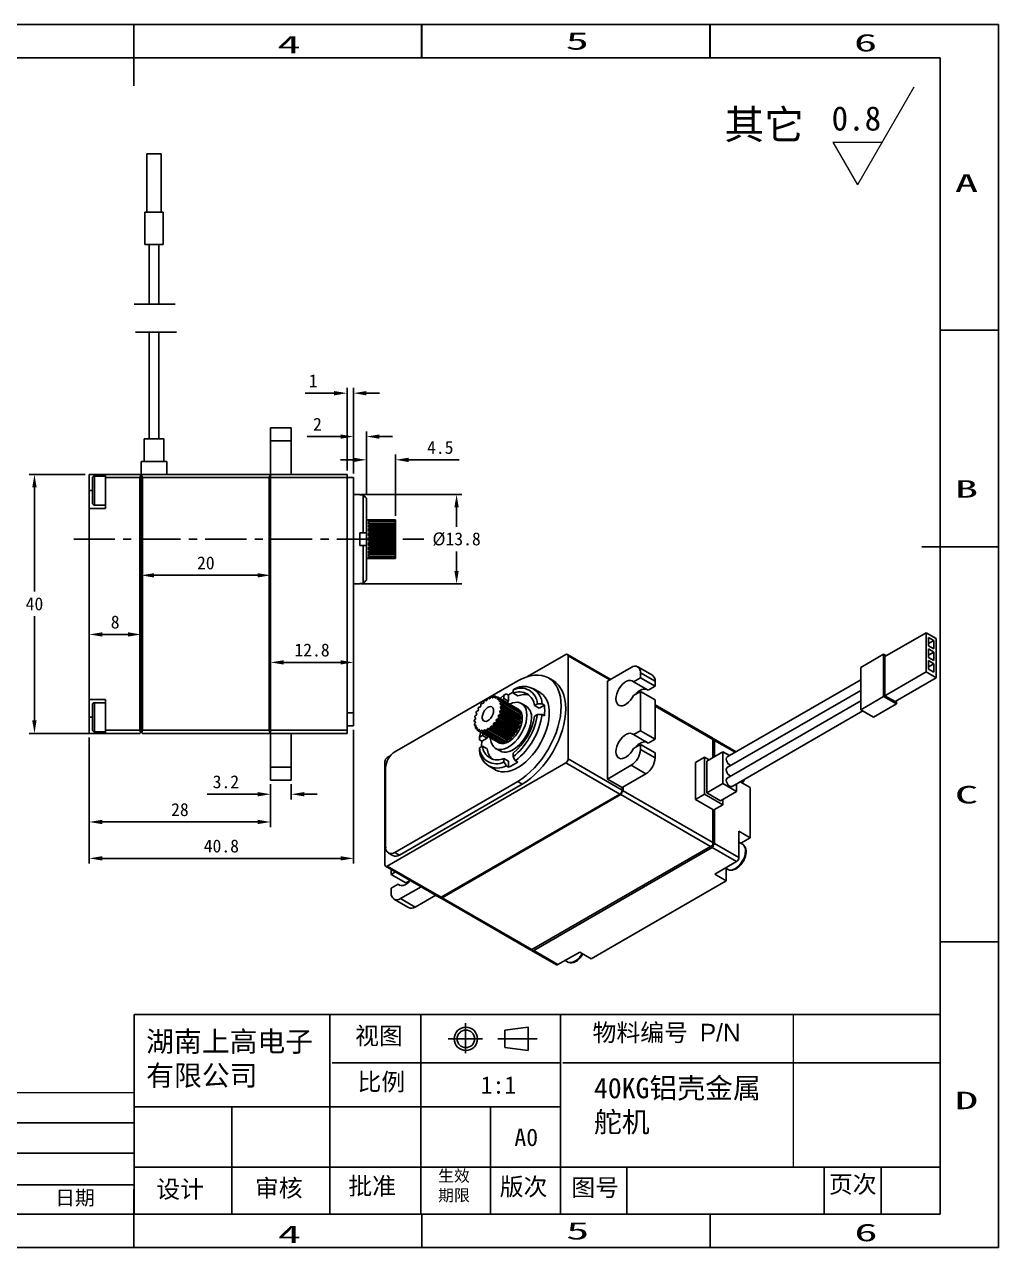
# Model space of a CAD drawing. Header units: millimetres. Extents: x 610 to 877, y -2 to 187.
# Drawn here: x 727 to 877.4, y -2.1 to 186.7 of the extents above; entities that cross this region are included whole.
import ezdxf
from ezdxf.enums import TextEntityAlignment as Align

# ---------------------------------------------------------------- set-up
doc = ezdxf.new("R2010")
doc.units = ezdxf.units.MM
doc.header["$PDSIZE"] = -1
doc.linetypes.add('ACAD_ISO04W100', pattern=[30.5, 24, -3, 0.5, -3])
doc.linetypes.add('CENTER', pattern=[10.16, 6.35, -1.27, 1.27, -1.27])
for name, color, linetype in [('中心线', 6, 'CENTER'), ('标注', 5, 'Continuous'), ('细实线', 5, 'Continuous')]:
    doc.layers.add(name, color=color, linetype=linetype)
doc.styles.add('style1', font='', dxfattribs={"height": 3.5})
doc.styles.get('style1').set_extended_font_data('FangSong_GB2312')
doc.dimstyles.new('副本 Standard', dxfattribs={"dimtxt": 2, "dimasz": 2, "dimexe": 0.8, "dimexo": 0.625, "dimgap": 0.9, "dimtad": 1, "dimtih": 1, "dimtoh": 1, "dimdsep": 46, "dimtxsty": 'Standard', "dimcen": 0.09, "dimclrd": 5, "dimclre": 5, "dimadec": 3, "dimazin": 2, "dimtfac": 1, "dimtdec": 4, "dimtofl": 0, "dimtmove": 0, "dimatfit": 3, "dimfxl": 0, "dimtolj": 1, "dimtzin": 0, "dimarcsym": 0})

# ---------------------------------------------------------------- blocks, each defined once
blk = doc.blocks.new('*D87')
at = {"layer": 'Defpoints', "color": 0}
for p in [(737.02, 117.24), (728.56, 77.24), (738.27, 77.24)]:
    blk.add_point(p, dxfattribs=at)
at = {"layer": '标注', "color": 5, "lineweight": -2}
for p, q in [((736.4, 117.24), (727.76, 117.24)), ((728.56, 115.24), (728.56, 99.14)), ((728.56, 79.24), (728.56, 95.34)), ((737.65, 77.24), (727.76, 77.24))]:
    blk.add_line(p, q, dxfattribs=at)
at = {"layer": '标注', "color": 5}
for points in [[(728.22, 115.24), (728.89, 115.24), (728.56, 117.24)], [(728.22, 79.24), (728.89, 79.24), (728.56, 77.24)]]:
    blk.add_solid(points, dxfattribs=at)
at = {"layer": '标注', "color": 0, "insert": (728.56, 97.24), "char_height": 2, "attachment_point": 5}
blk.add_mtext('\\A1;40', dxfattribs=at)
blk = doc.blocks.new('*D88')
at = {"layer": 'Defpoints', "color": 0}
for p in [(777.82, 78.41), (737.02, 77.24), (777.82, 57.95)]:
    blk.add_point(p, dxfattribs=at)
at = {"layer": '标注', "color": 5, "lineweight": -2}
for p, q in [((777.82, 77.78), (777.82, 57.15)), ((737.02, 76.61), (737.02, 57.15)), ((739.02, 57.95), (775.82, 57.95))]:
    blk.add_line(p, q, dxfattribs=at)
at = {"layer": '标注', "color": 5}
for points in [[(739.02, 58.29), (739.02, 57.62), (737.02, 57.95)], [(775.82, 58.29), (775.82, 57.62), (777.82, 57.95)]]:
    blk.add_solid(points, dxfattribs=at)
at = {"layer": '标注', "color": 0, "insert": (757.42, 59.85), "char_height": 2, "attachment_point": 5}
blk.add_mtext('\\A1;40.8', dxfattribs=at)
blk = doc.blocks.new('*D89')
at = {"layer": 'Defpoints', "color": 0}
for p in [(776.82, 129.78), (776.82, 117.24), (777.82, 116.74)]:
    blk.add_point(p, dxfattribs=at)
at = {"layer": '标注', "color": 5, "lineweight": -2}
for p, q in [((776.82, 117.86), (776.82, 130.58)), ((777.82, 117.36), (777.82, 130.58)), ((774.82, 129.78), (770.35, 129.78)), ((779.82, 129.78), (781.82, 129.78))]:
    blk.add_line(p, q, dxfattribs=at)
at = {"layer": '标注', "color": 5}
for points in [[(774.82, 130.11), (774.82, 129.44), (776.82, 129.78)], [(779.82, 130.11), (779.82, 129.44), (777.82, 129.78)]]:
    blk.add_solid(points, dxfattribs=at)
at = {"layer": '标注', "color": 0, "insert": (771.59, 131.68), "char_height": 2, "attachment_point": 5}
blk.add_mtext('\\A1;1', dxfattribs=at)
blk = doc.blocks.new('*D90')
at = {"layer": 'Defpoints', "color": 0}
for p in [(777.82, 123.08), (777.82, 116.74), (779.82, 113.56)]:
    blk.add_point(p, dxfattribs=at)
at = {"layer": '标注', "color": 5, "lineweight": -2}
for p, q in [((775.82, 123.08), (770.69, 123.08)), ((777.82, 117.36), (777.82, 123.88)), ((779.82, 114.19), (779.82, 123.88)), ((781.82, 123.08), (783.82, 123.08))]:
    blk.add_line(p, q, dxfattribs=at)
at = {"layer": '标注', "color": 5}
for points in [[(775.82, 123.41), (775.82, 122.74), (777.82, 123.08)], [(781.82, 123.41), (781.82, 122.74), (779.82, 123.08)]]:
    blk.add_solid(points, dxfattribs=at)
at = {"layer": '标注', "color": 0, "insert": (772.25, 124.98), "char_height": 2, "attachment_point": 5}
blk.add_mtext('\\A1;2', dxfattribs=at)
blk = doc.blocks.new('*D91')
at = {"layer": 'Defpoints', "color": 0}
for p in [(784.32, 119.49), (779.82, 113.56), (784.32, 110.24)]:
    blk.add_point(p, dxfattribs=at)
at = {"layer": '标注', "color": 5, "lineweight": -2}
for p, q in [((777.82, 119.49), (775.82, 119.49)), ((779.82, 114.19), (779.82, 120.29)), ((784.32, 110.86), (784.32, 120.29)), ((786.32, 119.49), (794.12, 119.49))]:
    blk.add_line(p, q, dxfattribs=at)
at = {"layer": '标注', "color": 5}
for points in [[(777.82, 119.82), (777.82, 119.15), (779.82, 119.49)], [(786.32, 119.82), (786.32, 119.15), (784.32, 119.49)]]:
    blk.add_solid(points, dxfattribs=at)
at = {"layer": '标注', "color": 0, "insert": (791.22, 121.39), "char_height": 2, "attachment_point": 5}
blk.add_mtext('\\A1;4.5', dxfattribs=at)
blk = doc.blocks.new('*D92')
at = {"layer": 'Defpoints', "color": 0}
for p in [(737.02, 77.24), (765.02, 70.04), (765.02, 63.57)]:
    blk.add_point(p, dxfattribs=at)
at = {"layer": '标注', "color": 5, "lineweight": -2}
for p, q in [((737.02, 76.61), (737.02, 62.77)), ((765.02, 69.41), (765.02, 62.77)), ((739.02, 63.57), (763.02, 63.57))]:
    blk.add_line(p, q, dxfattribs=at)
at = {"layer": '标注', "color": 5}
for points in [[(739.02, 63.91), (739.02, 63.24), (737.02, 63.57)], [(763.02, 63.91), (763.02, 63.24), (765.02, 63.57)]]:
    blk.add_solid(points, dxfattribs=at)
at = {"layer": '标注', "color": 0, "insert": (751.02, 65.47), "char_height": 2, "attachment_point": 5}
blk.add_mtext('\\A1;28', dxfattribs=at)
blk = doc.blocks.new('*D93')
at = {"layer": 'Defpoints', "color": 0}
for p in [(765.02, 70.04), (768.22, 70.04), (765.02, 67.86)]:
    blk.add_point(p, dxfattribs=at)
at = {"layer": '标注', "color": 5, "lineweight": -2}
for p, q in [((765.02, 69.41), (765.02, 67.06)), ((768.22, 69.41), (768.22, 67.06)), ((763.02, 67.86), (755.22, 67.86)), ((770.22, 67.86), (772.22, 67.86))]:
    blk.add_line(p, q, dxfattribs=at)
at = {"layer": '标注', "color": 5}
for points in [[(763.02, 68.19), (763.02, 67.52), (765.02, 67.86)], [(770.22, 68.19), (770.22, 67.52), (768.22, 67.86)]]:
    blk.add_solid(points, dxfattribs=at)
at = {"layer": '标注', "color": 0, "insert": (758.12, 69.76), "char_height": 2, "attachment_point": 5}
blk.add_mtext('\\A1;3.2', dxfattribs=at)
blk = doc.blocks.new('*D94')
at = {"layer": 'Defpoints', "color": 0}
for p in [(737.02, 93.7), (745.02, 93.7), (745.02, 92.53)]:
    blk.add_point(p, dxfattribs=at)
at = {"layer": '标注', "color": 5, "lineweight": -2}
for p, q in [((737.02, 93.08), (737.02, 91.73)), ((745.02, 93.08), (745.02, 91.73)), ((739.02, 92.53), (743.02, 92.53))]:
    blk.add_line(p, q, dxfattribs=at)
at = {"layer": '标注', "color": 5}
for points in [[(739.02, 92.86), (739.02, 92.2), (737.02, 92.53)], [(743.02, 92.86), (743.02, 92.2), (745.02, 92.53)]]:
    blk.add_solid(points, dxfattribs=at)
at = {"layer": '标注', "color": 0, "insert": (741.02, 94.43), "char_height": 2, "attachment_point": 5}
blk.add_mtext('\\A1;8', dxfattribs=at)
blk = doc.blocks.new('*D95')
at = {"layer": 'Defpoints', "color": 0}
for p in [(745.02, 101.68), (765.02, 101.68), (765.02, 101.66)]:
    blk.add_point(p, dxfattribs=at)
at = {"layer": '标注', "color": 5, "lineweight": -2}
for p, q in [((745.02, 101.06), (745.02, 100.86)), ((747.02, 101.66), (763.02, 101.66)), ((765.02, 101.06), (765.02, 100.86))]:
    blk.add_line(p, q, dxfattribs=at)
at = {"layer": '标注', "color": 5}
for points in [[(747.02, 101.99), (747.02, 101.32), (745.02, 101.66)], [(763.02, 101.99), (763.02, 101.32), (765.02, 101.66)]]:
    blk.add_solid(points, dxfattribs=at)
at = {"layer": '标注', "color": 0, "insert": (755.02, 103.56), "char_height": 2, "attachment_point": 5}
blk.add_mtext('\\A1;20', dxfattribs=at)
blk = doc.blocks.new('*D96')
at = {"layer": 'Defpoints', "color": 0}
for p in [(765.02, 89.16), (777.82, 89.16), (777.82, 88.21)]:
    blk.add_point(p, dxfattribs=at)
at = {"layer": '标注', "color": 5, "lineweight": -2}
for p, q in [((765.02, 88.54), (765.02, 87.41)), ((767.02, 88.21), (775.82, 88.21)), ((777.82, 88.54), (777.82, 87.41))]:
    blk.add_line(p, q, dxfattribs=at)
at = {"layer": '标注', "color": 5}
for points in [[(767.02, 88.54), (767.02, 87.88), (765.02, 88.21)], [(775.82, 88.54), (775.82, 87.88), (777.82, 88.21)]]:
    blk.add_solid(points, dxfattribs=at)
at = {"layer": '标注', "color": 0, "insert": (771.42, 90.11), "char_height": 2, "attachment_point": 5}
blk.add_mtext('\\A1;12.8', dxfattribs=at)
blk = doc.blocks.new('*D97')
at = {"layer": 'Defpoints', "color": 0}
for p in [(778.32, 114.14), (778.32, 100.34), (793.74, 100.34)]:
    blk.add_point(p, dxfattribs=at)
at = {"layer": '标注', "color": 5, "lineweight": -2}
for p, q in [((778.95, 114.14), (794.54, 114.14)), ((793.74, 112.14), (793.74, 109.14)), ((793.74, 102.34), (793.74, 105.34)), ((778.95, 100.34), (794.54, 100.34))]:
    blk.add_line(p, q, dxfattribs=at)
at = {"layer": '标注', "color": 5}
for points in [[(793.4, 112.14), (794.07, 112.14), (793.74, 114.14)], [(793.4, 102.34), (794.07, 102.34), (793.74, 100.34)]]:
    blk.add_solid(points, dxfattribs=at)
at = {"layer": '标注', "color": 0, "insert": (793.74, 107.24), "char_height": 2, "attachment_point": 5}
blk.add_mtext('\\A1;%%C13.8', dxfattribs=at)

msp = doc.modelspace()

# ---------------------------------------------------------------- linework, layer by layer
at = {"color": 5, "linetype": 'Continuous'}
for p, q in [((610.342, 186.709), (877.423, 186.709)), ((743.882, 186.709), (743.882, 177.226)), ((788.327, 181.576), (788.327, 186.709)), ((788.396, 186.709), (788.396, 181.576)), ((832.84, 181.576), (832.84, 186.709)), ((832.909, 186.709), (832.909, 181.576)), ((877.423, -2.136), (877.423, 186.709)), ((877.423, 139.498), (868.43, 139.498)), ((877.423, 106.042), (865.562, 106.042)), ((877.423, 45.075), (868.43, 45.075)), ((743.951, 33.835), (782.609, 33.835)), ((774.167, 33.835), (774.167, 2.997)), ((782.609, 33.835), (868.43, 33.835)), ((788.195, 33.835), (788.195, 2.997)), ((809.777, 33.835), (809.777, 28.036)), ((809.777, 28.439), (809.777, 17.834)), ((774.547, 26.375), (809.777, 26.375)), ((810.158, 26.375), (868.43, 26.375)), ((743.951, 19.586), (809.777, 19.586)), ((759.059, 19.586), (759.059, 2.997)), ((798.986, 19.586), (798.986, 2.997)), ((616.817, 17.14), (743.84, 17.14)), ((809.777, 17.834), (809.777, 2.997)), ((616.817, 12.426), (743.84, 12.426)), ((743.951, 10.298), (868.43, 10.298)), ((820.004, 10.298), (820.004, 2.997)), ((850.499, 10.298), (850.499, 2.997)), ((859.315, 10.298), (859.315, 2.997)), ((616.929, 7.54), (743.84, 7.54)), ((743.882, -2.136), (743.882, 6.857)), ((788.396, -2.136), (788.396, 2.997)), ((832.909, -2.136), (832.909, 2.997)), ((610.342, -2.136), (877.423, -2.136))]:
    msp.add_line(p, q, dxfattribs=at)
at = {"color": 7, "linetype": 'Continuous'}
for p, q in [((616.929, 181.576), (868.43, 181.576)), ((868.43, 6.857), (868.43, 181.576)), ((743.951, 33.835), (743.951, 2.997)), ((868.43, 33.835), (868.43, 2.997)), ((868.43, 33.835), (868.43, 2.997)), ((801.204, 31.43), (804.817, 31.871)), ((801.204, 31.43), (804.817, 31.871)), ((801.204, 28.732), (801.204, 31.43)), ((804.817, 28.282), (804.817, 31.871)), ((801.204, 28.732), (804.817, 28.282)), ((616.929, 2.997), (868.43, 2.997))]:
    msp.add_line(p, q, dxfattribs=at)
at = {"color": 7, "linetype": 'Continuous', "lineweight": 25}
for p, q in [((745.921, 166.739), (745.921, 157.739)), ((748.121, 166.739), (745.921, 166.739)), ((748.121, 166.739), (748.121, 157.739)), ((745.621, 157.739), (745.621, 152.739)), ((748.421, 157.739), (745.621, 157.739)), ((748.421, 157.739), (748.421, 152.739)), ((748.421, 152.739), (745.621, 152.739)), ((746.271, 143.541), (746.271, 152.739)), ((747.771, 152.739), (747.771, 143.541)), ((746.271, 122.739), (746.271, 139.212)), ((747.771, 139.212), (747.771, 122.739)), ((768.221, 124.439), (765.021, 124.439)), ((765.021, 124.439), (765.021, 122.439)), ((768.221, 122.439), (768.221, 124.439)), ((748.521, 122.739), (745.521, 122.739)), ((745.521, 122.739), (745.521, 119.239)), ((748.521, 122.739), (748.521, 119.239)), ((765.021, 122.439), (768.221, 122.439)), ((765.021, 117.239), (765.021, 122.439)), ((768.221, 117.239), (768.221, 122.439)), ((749.021, 119.239), (745.021, 119.239)), ((745.021, 119.239), (745.021, 117.239)), ((749.021, 119.239), (749.021, 117.239)), ((739.521, 117.239), (737.021, 117.239)), ((737.021, 114.739), (737.021, 117.239)), ((744.821, 117.239), (739.521, 117.239)), ((739.521, 117.239), (739.521, 116.739)), ((744.968, 117.092), (744.821, 117.239)), ((745.021, 117.039), (744.968, 117.092)), ((745.221, 117.239), (745.021, 117.239)), ((745.021, 117.039), (745.075, 117.092)), ((745.221, 117.239), (745.075, 117.092)), ((764.821, 117.239), (745.221, 117.239)), ((764.968, 117.092), (764.821, 117.239)), ((765.021, 117.039), (764.968, 117.092)), ((776.821, 117.239), (765.021, 117.239)), ((765.021, 117.239), (765.021, 116.739)), ((776.821, 116.739), (776.821, 117.239)), ((737.521, 116.689), (737.521, 112.789)), ((737.821, 116.989), (739.521, 116.989)), ((739.521, 116.739), (744.821, 116.739)), ((739.521, 116.739), (739.521, 111.989)), ((744.821, 116.739), (744.821, 77.739)), ((745.021, 77.439), (745.021, 117.039)), ((745.221, 77.739), (745.221, 116.739)), ((745.221, 116.739), (764.821, 116.739)), ((764.821, 116.739), (764.821, 77.739)), ((765.021, 116.739), (776.821, 116.739)), ((765.021, 77.739), (765.021, 116.739)), ((776.821, 116.739), (777.821, 116.739)), ((776.821, 77.739), (776.821, 116.739)), ((777.821, 107.239), (777.821, 116.739)), ((737.021, 111.989), (737.021, 114.739)), ((777.821, 114.139), (778.821, 114.139)), ((778.821, 114.066), (778.821, 114.139)), ((779.321, 114.066), (778.821, 114.066)), ((779.321, 114.066), (779.321, 108.239)), ((779.821, 108.239), (779.821, 113.56)), ((739.521, 111.989), (737.021, 111.989)), ((737.021, 82.489), (737.021, 111.989)), ((739.521, 112.489), (737.821, 112.489)), ((779.821, 110.239), (780.121, 110.239)), ((780.121, 110.206), (780.121, 110.239)), ((780.121, 110.238), (784.321, 110.238)), ((780.121, 110.206), (784.321, 110.206)), ((780.121, 110.002), (780.121, 110.161)), ((780.121, 110.161), (784.321, 110.161)), ((780.121, 110.002), (784.321, 110.002)), ((780.121, 109.625), (780.121, 109.9)), ((780.121, 109.9), (784.321, 109.9)), ((780.121, 109.625), (784.321, 109.625)), ((784.321, 110.238), (784.321, 110.206)), ((784.321, 110.161), (784.321, 110.206)), ((784.321, 110.161), (784.321, 110.002)), ((784.321, 109.9), (784.321, 110.002)), ((784.321, 109.9), (784.321, 109.625)), ((784.321, 109.472), (784.321, 109.625)), ((778.821, 106.239), (778.821, 108.239)), ((779.321, 108.239), (778.821, 108.239)), ((779.821, 106.239), (779.821, 108.239)), ((780.121, 109.098), (780.121, 109.472)), ((780.121, 109.472), (784.321, 109.472)), ((780.121, 109.197), (784.321, 109.197)), ((780.121, 109.098), (784.321, 109.098)), ((780.121, 108.454), (780.121, 108.904)), ((780.121, 108.904), (784.321, 108.904)), ((780.121, 108.655), (784.321, 108.655)), ((780.121, 108.47), (784.321, 108.47)), ((780.121, 108.454), (784.321, 108.454)), ((780.121, 107.733), (780.121, 108.231)), ((780.121, 108.231), (784.321, 108.231)), ((780.121, 108.024), (784.321, 108.024)), ((780.121, 107.82), (784.321, 107.82)), ((780.121, 107.733), (784.321, 107.733)), ((784.321, 109.472), (784.321, 109.197)), ((784.321, 109.197), (784.321, 109.098)), ((784.321, 108.904), (784.321, 109.098)), ((784.321, 108.904), (784.321, 108.655)), ((784.321, 108.655), (784.321, 108.47)), ((784.321, 108.47), (784.321, 108.454)), ((784.321, 108.231), (784.321, 108.454)), ((784.321, 108.231), (784.321, 108.024)), ((784.321, 108.024), (784.321, 107.82)), ((784.321, 107.82), (784.321, 107.733)), ((784.321, 107.495), (784.321, 107.733)), ((776.821, 107.239), (777.821, 107.239)), ((777.821, 80.409), (777.821, 107.239)), ((779.321, 106.239), (778.821, 106.239)), ((779.321, 106.239), (779.321, 100.412)), ((779.821, 100.917), (779.821, 106.239)), ((780.121, 106.982), (780.121, 107.495)), ((780.121, 107.495), (784.321, 107.495)), ((780.121, 107.344), (784.321, 107.344)), ((780.121, 107.133), (784.321, 107.133)), ((780.121, 106.982), (784.321, 106.982)), ((780.121, 106.247), (780.121, 106.744)), ((780.121, 106.744), (784.321, 106.744)), ((780.121, 106.657), (784.321, 106.657)), ((780.121, 106.453), (784.321, 106.453)), ((780.121, 106.247), (784.321, 106.247)), ((780.121, 105.574), (780.121, 106.024)), ((780.121, 106.024), (784.321, 106.024)), ((780.121, 106.007), (784.321, 106.007)), ((780.121, 105.823), (784.321, 105.823)), ((784.321, 107.495), (784.321, 107.344)), ((784.321, 107.344), (784.321, 107.133)), ((784.321, 107.133), (784.321, 106.982)), ((784.321, 106.744), (784.321, 106.982)), ((784.321, 106.744), (784.321, 106.657)), ((784.321, 106.657), (784.321, 106.453)), ((784.321, 106.453), (784.321, 106.247)), ((784.321, 106.024), (784.321, 106.247)), ((784.321, 106.024), (784.321, 106.007)), ((784.321, 106.007), (784.321, 105.823)), ((784.321, 105.823), (784.321, 105.574)), ((780.121, 104.239), (779.821, 104.239)), ((780.121, 105.574), (784.321, 105.574)), ((780.121, 105.006), (780.121, 105.38)), ((780.121, 105.38), (784.321, 105.38)), ((780.121, 105.281), (784.321, 105.281)), ((780.121, 105.006), (784.321, 105.006)), ((780.121, 104.578), (780.121, 104.853)), ((780.121, 104.853), (784.321, 104.853)), ((780.121, 104.578), (784.321, 104.578)), ((780.121, 104.317), (780.121, 104.475)), ((780.121, 104.475), (784.321, 104.475)), ((780.121, 104.317), (784.321, 104.317)), ((780.121, 104.239), (780.121, 104.272)), ((780.121, 104.272), (784.321, 104.272)), ((780.121, 104.24), (784.321, 104.24)), ((784.321, 105.38), (784.321, 105.574)), ((784.321, 105.38), (784.321, 105.281)), ((784.321, 105.281), (784.321, 105.006)), ((784.321, 104.853), (784.321, 105.006)), ((784.321, 104.853), (784.321, 104.578)), ((784.321, 104.475), (784.321, 104.578)), ((784.321, 104.475), (784.321, 104.317)), ((784.321, 104.272), (784.321, 104.317)), ((784.321, 104.272), (784.321, 104.24)), ((778.821, 100.339), (777.821, 100.339)), ((778.821, 100.339), (778.821, 100.412)), ((779.321, 100.412), (778.821, 100.412)), ((866.249, 92.774), (859.885, 89.1)), ((866.249, 92.774), (866.249, 86.732)), ((867.804, 91.876), (866.249, 92.774)), ((867.451, 91.59), (866.609, 92.076)), ((866.609, 92.076), (866.609, 90.77)), ((867.451, 91.59), (866.609, 91.105)), ((866.609, 90.77), (867.451, 90.284)), ((867.451, 90.284), (867.451, 91.59)), ((867.804, 85.834), (867.804, 91.876)), ((810.599, 89.428), (804.705, 86.025)), ((817.534, 85.594), (810.849, 89.453)), ((810.953, 73.301), (810.953, 89.224)), ((859.672, 89.468), (856.137, 87.427)), ((860.097, 89.223), (859.672, 89.468)), ((859.672, 89.468), (859.672, 82.936)), ((859.885, 89.1), (859.885, 83.058)), ((867.451, 89.794), (866.609, 90.28)), ((866.609, 90.28), (866.609, 88.973)), ((867.451, 89.794), (866.609, 89.308)), ((866.609, 88.973), (867.451, 88.488)), ((867.451, 88.488), (867.451, 89.794)), ((820.711, 87.428), (817.034, 85.305)), ((823.974, 86.22), (821.711, 87.527)), ((856.137, 87.427), (856.137, 80.895)), ((867.451, 87.998), (866.609, 88.483)), ((866.609, 88.483), (866.609, 87.177)), ((867.451, 87.998), (866.609, 87.512)), ((866.609, 87.177), (867.451, 86.691)), ((867.451, 86.691), (867.451, 87.998)), ((803.175, 85.346), (784.203, 74.394)), ((808.631, 85.408), (807.924, 85.816)), ((817.034, 85.305), (817.034, 70.199)), ((821.073, 85.228), (822.125, 85.835)), ((821.073, 85.228), (823.336, 83.922)), ((822.125, 85.835), (822.125, 86.611)), ((824.388, 85.305), (822.125, 86.611)), ((822.125, 85.835), (824.388, 84.529)), ((824.388, 84.529), (824.388, 85.305)), ((856.137, 85.517), (835.539, 73.626)), ((866.249, 86.732), (859.885, 83.058)), ((867.804, 85.834), (861.44, 82.16)), ((866.249, 86.732), (867.804, 85.834)), ((801.053, 83.159), (801.053, 82.62)), ((801.407, 83.367), (801.76, 83.163)), ((801.76, 83.163), (801.76, 82.212)), ((802.468, 83.437), (802.468, 83.975)), ((802.468, 83.437), (803.175, 83.029)), ((806.624, 83.564), (805.564, 84.177)), ((822.125, 83.712), (821.073, 83.105)), ((821.459, 83.328), (821.443, 83.337)), ((822.125, 77.67), (822.125, 83.712)), ((822.125, 83.712), (824.388, 82.406)), ((823.336, 83.922), (824.388, 84.529)), ((856.137, 83.884), (835.539, 71.993)), ((739.521, 82.489), (737.021, 82.489)), ((737.021, 79.739), (737.021, 82.489)), ((737.521, 81.689), (737.521, 77.789)), ((737.821, 81.989), (739.521, 81.989)), ((739.521, 82.489), (739.521, 77.739)), ((797.189, 81.291), (797.376, 81.313)), ((797.496, 81.483), (797.483, 81.707)), ((797.632, 81.888), (797.794, 81.844)), ((797.932, 81.987), (797.969, 82.237)), ((798.285, 82.293), (798.133, 82.38)), ((798.133, 82.38), (798.261, 82.274)), ((798.409, 82.381), (798.494, 82.641)), ((798.859, 82.626), (798.663, 82.739)), ((798.663, 82.739), (798.748, 82.577)), ((798.896, 82.641), (799.023, 82.894)), ((799.408, 82.813), (799.188, 82.94)), ((799.188, 82.94), (799.225, 82.733)), ((799.363, 82.749), (799.525, 82.981)), ((799.674, 82.972), (799.66, 82.732)), ((799.91, 82.836), (799.674, 82.972)), ((799.781, 82.701), (799.968, 82.895)), ((800.091, 82.833), (800.028, 82.575)), ((800.141, 82.51), (800.028, 82.575)), ((803.26, 81.003), (800.078, 82.84)), ((803.061, 81.118), (800.091, 82.833)), ((800.123, 82.498), (800.323, 82.643)), ((800.414, 82.53), (800.305, 82.272)), ((800.449, 82.188), (800.305, 82.272)), ((803.292, 80.929), (800.323, 82.643)), ((800.368, 82.153), (800.568, 82.24)), ((803.383, 80.816), (800.414, 82.53)), ((800.621, 82.084), (800.473, 81.841)), ((803.443, 80.126), (800.473, 81.841)), ((800.501, 81.688), (800.689, 81.712)), ((800.699, 81.522), (800.522, 81.309)), ((803.492, 79.595), (800.522, 81.309)), ((803.538, 80.526), (800.568, 82.24)), ((803.59, 80.37), (800.621, 82.084)), ((803.658, 79.997), (800.689, 81.712)), ((803.669, 79.808), (800.699, 81.522)), ((801.053, 82.62), (800.807, 82.419)), ((801.053, 82.62), (801.76, 82.212)), ((801.76, 82.212), (801.515, 82.011)), ((804.467, 81.461), (803.76, 81.869)), ((806.23, 81.802), (805.764, 81.533)), ((805.764, 81.533), (806.471, 81.125)), ((807.295, 81.6), (806.471, 81.125)), ((806.941, 81.804), (807.295, 81.6)), ((824.388, 76.364), (824.388, 82.406)), ((833.297, 76.494), (824.388, 81.637)), ((856.137, 82.251), (835.539, 70.36)), ((859.672, 82.936), (856.137, 80.895)), ((861.652, 81.793), (858.117, 79.752)), ((859.672, 82.936), (861.652, 81.793)), ((859.885, 83.058), (861.44, 82.16)), ((861.652, 81.793), (861.652, 82.282)), ((737.021, 77.239), (737.021, 79.739)), ((777.821, 80.409), (776.821, 80.409)), ((777.821, 78.409), (777.821, 80.409)), ((796.468, 79.275), (796.656, 79.468)), ((796.682, 79.642), (796.536, 79.726)), ((796.684, 79.653), (796.536, 79.726)), ((796.589, 79.943), (796.789, 80.086)), ((796.852, 80.278), (796.743, 80.411)), ((796.834, 80.629), (797.034, 80.714)), ((797.129, 80.902), (797.066, 81.086)), ((800.158, 79.518), (799.963, 79.464)), ((802.933, 77.75), (799.963, 79.464)), ((803.127, 77.803), (800.158, 79.518)), ((800.179, 79.891), (800.266, 79.731)), ((803.149, 78.177), (800.179, 79.891)), ((800.46, 80.197), (800.259, 80.082)), ((803.229, 78.368), (800.259, 80.082)), ((803.236, 78.017), (800.266, 79.731)), ((800.403, 80.52), (800.532, 80.416)), ((803.373, 78.806), (800.403, 80.52)), ((800.645, 80.88), (800.449, 80.71)), ((803.419, 78.996), (800.449, 80.71)), ((803.43, 78.483), (800.46, 80.197)), ((800.513, 81.132), (800.676, 81.091)), ((803.502, 78.702), (800.532, 80.416)), ((803.614, 79.165), (800.645, 80.88)), ((803.646, 79.376), (800.676, 81.091)), ((803.061, 81.118), (803.049, 81.069)), ((803.383, 80.816), (803.315, 80.654)), ((803.59, 80.37), (803.443, 80.126)), ((803.669, 79.808), (803.492, 79.595)), ((805.764, 79.9), (806.23, 80.169)), ((806.941, 80.171), (807.295, 79.967)), ((836.289, 69.06), (856.462, 80.707)), ((856.137, 80.895), (858.117, 79.752)), ((739.521, 77.489), (737.821, 77.489)), ((744.821, 77.739), (739.521, 77.739)), ((739.521, 77.739), (739.521, 77.239)), ((744.968, 77.385), (745.021, 77.439)), ((745.021, 77.439), (745.075, 77.385)), ((764.821, 77.739), (745.221, 77.739)), ((765.021, 77.439), (764.968, 77.385)), ((776.821, 77.739), (765.021, 77.739)), ((765.021, 77.739), (765.021, 77.239)), ((776.821, 78.409), (777.821, 78.409)), ((776.821, 77.239), (776.821, 77.739)), ((796.638, 78.969), (796.458, 79.074)), ((796.634, 79.065), (796.458, 79.074)), ((796.48, 78.668), (796.644, 78.898)), ((796.707, 78.55), (796.512, 78.494)), ((796.73, 78.368), (796.512, 78.494)), ((796.624, 78.16), (796.753, 78.413)), ((796.898, 78.142), (796.697, 78.025)), ((796.927, 77.892), (796.697, 78.025)), ((796.891, 77.783), (796.978, 78.043)), ((797.194, 77.866), (796.999, 77.695)), ((799.969, 75.98), (796.999, 77.695)), ((797.301, 77.804), (797.194, 77.866)), ((797.264, 77.56), (797.303, 77.811)), ((800.234, 75.846), (797.264, 77.56)), ((797.577, 77.739), (797.401, 77.525)), ((800.371, 75.81), (797.401, 77.525)), ((797.711, 77.662), (797.577, 77.739)), ((797.719, 77.506), (797.708, 77.732)), ((800.689, 75.792), (797.719, 77.506)), ((798.023, 77.769), (797.877, 77.525)), ((800.847, 75.811), (797.877, 77.525)), ((798.218, 77.657), (798.023, 77.769)), ((798.229, 77.624), (798.167, 77.81)), ((801.198, 75.909), (798.229, 77.624)), ((798.504, 77.955), (798.397, 77.697)), ((801.367, 75.982), (798.397, 77.697)), ((801.474, 76.241), (798.504, 77.955)), ((798.76, 77.906), (798.653, 78.041)), ((801.73, 76.192), (798.76, 77.906)), ((798.99, 78.285), (798.928, 78.028)), ((801.898, 76.313), (798.928, 78.028)), ((801.959, 76.57), (798.99, 78.285)), ((799.28, 78.335), (799.134, 78.411)), ((802.104, 76.696), (799.134, 78.411)), ((802.25, 76.621), (799.28, 78.335)), ((799.449, 78.737), (799.438, 78.498)), ((802.407, 76.784), (799.438, 78.498)), ((802.419, 77.023), (799.449, 78.737)), ((799.756, 78.884), (799.58, 78.895)), ((802.55, 77.181), (799.58, 78.895)), ((802.726, 77.169), (799.756, 78.884)), ((799.854, 79.284), (799.893, 79.078)), ((802.824, 77.57), (799.854, 79.284)), ((802.863, 77.364), (799.893, 79.078)), ((802.824, 77.57), (802.863, 77.364)), ((803.127, 77.803), (802.933, 77.75)), ((803.149, 78.177), (803.236, 78.017)), ((803.43, 78.483), (803.229, 78.368)), ((803.373, 78.806), (803.502, 78.702)), ((803.614, 79.165), (803.419, 78.996)), ((821.073, 77.063), (822.125, 77.67)), ((822.125, 77.67), (824.388, 76.364)), ((739.521, 77.239), (737.021, 77.239)), ((739.521, 77.239), (744.821, 77.239)), ((744.821, 77.239), (744.968, 77.385)), ((745.075, 77.385), (745.221, 77.239)), ((745.221, 77.239), (764.821, 77.239)), ((764.821, 77.239), (764.968, 77.385)), ((765.021, 77.239), (776.821, 77.239)), ((765.021, 72.039), (765.021, 77.239)), ((768.221, 72.039), (768.221, 77.239)), ((797.286, 76.231), (797.64, 76.027)), ((797.756, 76.91), (797.291, 76.641)), ((798.464, 76.502), (797.64, 76.027)), ((797.812, 77.244), (797.756, 76.91)), ((797.756, 76.91), (798.464, 76.502)), ((798.516, 76.819), (798.464, 76.502)), ((799.982, 75.991), (799.969, 75.98)), ((800.048, 75.929), (800.261, 75.807)), ((800.463, 75.922), (800.371, 75.81)), ((800.981, 76.035), (800.847, 75.811)), ((801.474, 76.241), (801.367, 75.982)), ((801.959, 76.57), (801.898, 76.313)), ((802.25, 76.621), (802.104, 76.696)), ((802.419, 77.023), (802.407, 76.784)), ((802.726, 77.169), (802.55, 77.181)), ((821.073, 77.063), (823.336, 75.756)), ((822.125, 75.547), (821.073, 74.94)), ((822.125, 74.771), (822.125, 75.547)), ((822.125, 75.547), (824.388, 74.241)), ((823.336, 75.756), (824.388, 76.364)), ((833.297, 76.494), (833.297, 76.324)), ((833.297, 76.406), (833.373, 76.45)), ((833.297, 73.507), (833.297, 76.324)), ((836.902, 74.413), (833.373, 76.45)), ((833.58, 76.161), (833.58, 73.67)), ((783.518, 73.795), (783.022, 73.508)), ((797.291, 75.008), (797.756, 75.277)), ((797.756, 75.277), (798.464, 74.869)), ((799.761, 74.941), (800.468, 74.533)), ((802.468, 73.652), (802.468, 74.19)), ((822.125, 74.771), (824.388, 73.465)), ((824.388, 73.465), (824.388, 74.241)), ((834.853, 74.405), (832.378, 72.976)), ((834.853, 74.405), (834.853, 69.506)), ((835.871, 73.817), (834.853, 74.405)), ((768.221, 72.039), (765.021, 72.039)), ((765.021, 72.039), (765.021, 70.039)), ((768.221, 70.039), (768.221, 72.039)), ((782.669, 72.896), (782.669, 56.973)), ((782.789, 71.944), (782.789, 59.696)), ((783.022, 56.769), (810.599, 72.689)), ((798.664, 72.225), (799.725, 71.613)), ((801.053, 73.373), (801.76, 72.965)), ((801.053, 73.373), (801.053, 72.835)), ((801.407, 72.218), (801.76, 72.014)), ((801.76, 72.965), (801.76, 72.014)), ((802.821, 73.035), (803.175, 72.83)), ((818.943, 67.872), (810.599, 72.689)), ((810.953, 73.301), (819.297, 68.484)), ((817.034, 70.199), (820.711, 72.322)), ((822.974, 71.015), (820.711, 72.322)), ((832.025, 73.589), (830.61, 72.772)), ((830.61, 72.772), (830.61, 67.057)), ((832.732, 73.18), (832.025, 73.589)), ((832.025, 73.589), (832.025, 67.873)), ((832.378, 72.976), (832.378, 68.077)), ((765.021, 70.039), (768.221, 70.039)), ((817.034, 70.199), (819.297, 68.893)), ((819.297, 68.893), (822.974, 71.015)), ((784.203, 58.879), (803.175, 69.832)), ((784.91, 58.471), (803.882, 69.423)), ((803.882, 69.423), (803.175, 69.832)), ((819.193, 68.136), (819.231, 68.114)), ((819.297, 68.484), (819.297, 68.893)), ((819.438, 68.974), (819.438, 68.403)), ((819.438, 68.403), (833.297, 60.402)), ((834.853, 69.506), (832.378, 68.077)), ((832.378, 68.077), (834.499, 66.852)), ((836.974, 68.281), (834.499, 66.852)), ((834.853, 69.506), (836.974, 68.281)), ((836.974, 68.281), (836.974, 69.456)), ((837.548, 69.788), (839.096, 68.895)), ((839.096, 61.137), (839.096, 68.895)), ((791.366, 51.952), (818.943, 67.872)), ((819.085, 67.79), (791.507, 51.87)), ((832.944, 59.79), (819.085, 67.79)), ((832.025, 67.873), (830.61, 67.057)), ((830.61, 67.057), (833.297, 65.505)), ((832.025, 67.873), (834.853, 66.24)), ((834.853, 66.24), (833.439, 65.424)), ((834.853, 66.24), (834.853, 67.057)), ((833.297, 60.402), (833.297, 65.505)), ((833.297, 65.505), (833.439, 65.424)), ((833.58, 65.505), (833.58, 60.239)), ((837.328, 62.158), (839.096, 61.137)), ((837.328, 62.158), (837.328, 58.075)), ((837.887, 60.147), (837.328, 60.469)), ((837.633, 60.293), (839.096, 61.137)), ((783.203, 58.78), (783.91, 58.372)), ((784.203, 58.879), (784.91, 58.471)), ((805.367, 43.87), (832.944, 59.79)), ((833.227, 59.626), (805.649, 43.706)), ((836.974, 57.463), (833.227, 59.626)), ((833.297, 60.402), (833.297, 59.994)), ((833.297, 59.994), (833.373, 59.95)), ((833.58, 60.239), (837.328, 58.075)), ((782.772, 56.744), (791.116, 51.927)), ((783.022, 56.769), (791.366, 51.952)), ((836.974, 57.463), (833.616, 55.524)), ((783.658, 56.232), (783.658, 55.463)), ((783.658, 55.463), (784.324, 55.848)), ((783.658, 55.463), (785.921, 54.157)), ((833.616, 55.524), (835.383, 54.503)), ((835.255, 56.47), (835.637, 56.249)), ((835.383, 54.503), (835.383, 56.396)), ((784.71, 53.948), (783.658, 53.34)), ((783.658, 53.34), (783.658, 52.565)), ((784.71, 53.948), (785.002, 53.779)), ((785.073, 51.748), (788.25, 53.582)), ((785.921, 54.157), (786.587, 54.542)), ((814.524, 42.461), (835.383, 54.503)), ((784.073, 51.649), (786.336, 50.343)), ((785.073, 51.748), (787.335, 50.442)), ((787.335, 50.442), (790.512, 52.276)), ((791.154, 51.911), (791.154, 51.905)), ((791.154, 51.905), (805.22, 43.785)), ((791.507, 51.87), (805.367, 43.87)), ((805.296, 43.741), (805.296, 43.829)), ((805.296, 43.741), (809.147, 41.518)), ((805.649, 43.706), (809.397, 41.543)), ((812.756, 43.482), (809.397, 41.543)), ((812.756, 43.482), (814.524, 42.461)), ((810.506, 42.183), (810.889, 41.962))]:
    msp.add_line(p, q, dxfattribs=at)
at = {"color": 8, "linetype": 'Continuous', "lineweight": 25}
for p, q in [((737.821, 112.489), (737.821, 116.989)), ((737.521, 114.739), (737.021, 114.739)), ((817.388, 85.509), (810.953, 89.224)), ((737.821, 77.489), (737.821, 81.989)), ((833.297, 76.324), (824.388, 81.468)), ((737.521, 79.739), (737.021, 79.739)), ((836.755, 74.328), (833.58, 76.161))]:
    msp.add_line(p, q, dxfattribs=at)
at = {"color": 5, "lineweight": 13}
msp.add_line((845.747, 10.298), (845.747, 33.835), dxfattribs=at)
msp.add_line((684.767, 2.997), (743.489, 2.997))
at = {"color": 7, "linetype": 'Continuous', "lineweight": 25, "flags": 128}
for points in [[(803.175, 69.832), (803.833, 70.249), (804.485, 70.737), (805.125, 71.291), (805.745, 71.906), (806.341, 72.576), (806.907, 73.293), (807.436, 74.052), (807.925, 74.846), (808.367, 75.665), (808.76, 76.503), (809.099, 77.352), (809.381, 78.203), (809.603, 79.048), (809.763, 79.879), (809.86, 80.688), (809.892, 81.467), (809.86, 82.208), (809.763, 82.905), (809.603, 83.551), (809.381, 84.14), (809.099, 84.665), (808.76, 85.123), (808.367, 85.507), (807.925, 85.816), (807.436, 86.045), (806.907, 86.193), (806.341, 86.258), (805.745, 86.239), (805.125, 86.137), (804.485, 85.953), (803.833, 85.689), (803.175, 85.346)], [(803.882, 69.423), (804.54, 69.841), (805.192, 70.329), (805.832, 70.883), (806.452, 71.498), (807.048, 72.167), (807.614, 72.885), (808.143, 73.644), (808.632, 74.437), (809.074, 75.257), (809.467, 76.095), (809.806, 76.944), (810.088, 77.795), (810.31, 78.64), (810.47, 79.471), (810.567, 80.279), (810.599, 81.058), (810.567, 81.8), (810.47, 82.497), (810.31, 83.143), (810.088, 83.732), (809.806, 84.257), (809.467, 84.714), (809.074, 85.099), (808.632, 85.408), (808.631, 85.408)], [(821.073, 83.105), (820.858, 82.715), (820.599, 82.357), (820.309, 82.047), (820, 81.799), (819.685, 81.621), (819.377, 81.524), (819.091, 81.509), (818.837, 81.579), (818.628, 81.73), (818.471, 81.956), (818.375, 82.247), (818.342, 82.59), (818.375, 82.971), (818.471, 83.373), (818.628, 83.779), (818.837, 84.172), (819.091, 84.535), (819.377, 84.851), (819.685, 85.109), (820, 85.295), (820.309, 85.403), (820.599, 85.428), (820.858, 85.369), (821.073, 85.228)], [(799.725, 71.613), (799.774, 71.585), (800.195, 71.407), (800.655, 71.309), (801.148, 71.294), (801.667, 71.36), (802.206, 71.507), (802.757, 71.734), (803.314, 72.037), (803.869, 72.413), (804.415, 72.856), (804.945, 73.36), (805.452, 73.92), (805.929, 74.528), (806.37, 75.175), (806.769, 75.854), (807.122, 76.556), (807.423, 77.271), (807.669, 77.99), (807.856, 78.704), (807.982, 79.403), (808.046, 80.079), (808.046, 80.722), (807.982, 81.325), (807.856, 81.878), (807.669, 82.376), (807.423, 82.812), (807.122, 83.179), (806.769, 83.473), (806.624, 83.564)], [(801.053, 83.159), (800.498, 82.695), (800.433, 82.635)], [(799.462, 80.752), (799.43, 81.009), (799.334, 81.208), (799.182, 81.336), (798.985, 81.383), (798.758, 81.345), (798.518, 81.225), (798.282, 81.033), (798.069, 80.782), (797.893, 80.49), (797.768, 80.181), (797.703, 79.875), (797.703, 79.597), (797.768, 79.367), (797.893, 79.202), (798.069, 79.114), (798.282, 79.109), (798.518, 79.189), (798.758, 79.346), (798.985, 79.57), (799.182, 79.844), (799.334, 80.148), (799.43, 80.458), (799.462, 80.752)], [(804.589, 80.038), (804.557, 80.506), (804.463, 80.928), (804.309, 81.293), (804.097, 81.594), (803.834, 81.824), (803.524, 81.977), (803.175, 82.05), (802.794, 82.042), (802.39, 81.953), (801.972, 81.784), (801.937, 81.767)], [(798.937, 76.576), (798.964, 76.304), (799.058, 75.882), (799.212, 75.517), (799.423, 75.216), (799.687, 74.987), (799.997, 74.833), (800.346, 74.76), (800.727, 74.768), (801.131, 74.857), (801.549, 75.026), (801.972, 75.27), (802.39, 75.584), (802.794, 75.961), (803.175, 76.393), (803.524, 76.87), (803.834, 77.38), (804.097, 77.914), (804.309, 78.459), (804.463, 79.003), (804.557, 79.533), (804.589, 80.038)], [(800.261, 75.807), (800.397, 75.741), (800.7, 75.671), (801.035, 75.684), (801.392, 75.78), (801.76, 75.955), (802.129, 76.205), (802.486, 76.522), (802.821, 76.896), (803.124, 77.316), (803.385, 77.769), (803.598, 78.241), (803.754, 78.718), (803.849, 79.186), (803.882, 79.63)], [(800.468, 74.533), (800.704, 74.425), (801.053, 74.352), (801.434, 74.36), (801.838, 74.449), (802.256, 74.618), (802.679, 74.862), (803.097, 75.176), (803.501, 75.553), (803.882, 75.985), (804.231, 76.461), (804.541, 76.972), (804.804, 77.506), (805.016, 78.051), (805.17, 78.594), (805.264, 79.125), (805.296, 79.63)], [(797.438, 77.46), (797.414, 77.353), (797.291, 76.641)], [(821.073, 74.94), (820.858, 74.55), (820.599, 74.192), (820.309, 73.882), (820, 73.633), (819.685, 73.456), (819.377, 73.358), (819.091, 73.344), (818.837, 73.414), (818.628, 73.565), (818.471, 73.791), (818.375, 74.081), (818.342, 74.424), (818.375, 74.805), (818.471, 75.207), (818.628, 75.614), (818.837, 76.007), (819.091, 76.369), (819.377, 76.686), (819.685, 76.943), (820, 77.13), (820.309, 77.238), (820.599, 77.263), (820.858, 77.204), (821.073, 77.063)], [(833.373, 76.45), (833.363, 76.444), (833.335, 76.428), (833.297, 76.406)], [(835.539, 73.626), (835.507, 73.604), (835.415, 73.473), (835.383, 73.282), (835.415, 73.054), (835.507, 72.817), (835.648, 72.599), (835.822, 72.426), (836.006, 72.32), (836.072, 72.3)], [(835.539, 71.993), (835.507, 71.971), (835.415, 71.84), (835.383, 71.649), (835.415, 71.421), (835.507, 71.184), (835.648, 70.966), (835.822, 70.793), (836.006, 70.687), (836.072, 70.667)], [(835.539, 70.36), (835.507, 70.338), (835.415, 70.207), (835.383, 70.016), (835.415, 69.788), (835.507, 69.551), (835.648, 69.333), (835.822, 69.16), (836.006, 69.054), (836.179, 69.027), (836.289, 69.06)], [(786.603, 54.533), (786.406, 54.324), (786.099, 54.067), (785.783, 53.88), (785.474, 53.772), (785.184, 53.747), (784.926, 53.807), (784.71, 53.948)]]:
    msp.add_lwpolyline(points, dxfattribs=at)
at = {"color": 8, "linetype": 'Continuous', "lineweight": 25, "flags": 128}
for points in [[(837.795, 69.645), (837.969, 69.946), (838.029, 70.065)], [(835.637, 56.249), (835.788, 56.183), (836.062, 56.144), (836.363, 56.189), (836.682, 56.317), (837.003, 56.521), (837.315, 56.794), (837.604, 57.125), (837.858, 57.499), (838.068, 57.902), (838.224, 58.317), (838.321, 58.728), (838.353, 59.116)], [(810.889, 41.962), (810.917, 41.946), (811.172, 41.866), (811.461, 41.869), (811.773, 41.956), (812.094, 42.122), (812.412, 42.362), (812.714, 42.666), (812.987, 43.02), (813.138, 43.261)]]:
    msp.add_lwpolyline(points, dxfattribs=at)
at = {"color": 7, "linetype": 'Continuous'}
for radius in [1.799, 1.349]:
    msp.add_circle((795.174, 30.081), radius, dxfattribs=at)
at = {"color": 7, "linetype": 'Continuous', "lineweight": 25}
for centre, radius, start, end in [((745.321, 116.739), 0.5, 135, 180), ((744.721, 116.739), 0.5, 0, 45), ((765.321, 116.739), 0.5, 135, 180), ((737.821, 116.689), 0.3, 90, 180), ((737.821, 112.789), 0.3, 180, 270), ((810.737, 89.259), 0.218, 350.78596, 129.20329), ((821.263, 86.751), 0.873, 350.78596, 129.20329), ((823.408, 85.413), 0.986, 353.70115, 54.98667), ((806.089, 77.387), 7.219, 120.11461, 126.84751), ((803.64, 81.66), 2.594, 3.12906, 116.86019), ((803.467, 81.36), 2.304, 4.29428, 115.69497), ((804.138, 81.707), 2.805, 1.98778, 118.00147), ((804.233, 80.545), 2.7, 74.22393, 113.07574), ((822.874, 82.362), 1.737, 84.36755, 147.26557), ((737.821, 81.689), 0.3, 90, 180), ((801.572, 78.514), 5.189, 147.63582, 150.28515), ((801.23, 78.719), 4.645, 143.48735, 146.06243), ((801.255, 78.747), 4.795, 139.08115, 141.87372), ((800.76, 79.115), 4.03, 134.55585, 137.38664), ((800.622, 79.367), 3.908, 129.54601, 132.74665), ((800.145, 79.825), 3.09, 124.18349, 127.56302), ((799.991, 80.242), 2.827, 118.01152, 121.98311), ((799.663, 80.66), 2.124, 111.16612, 115.50531), ((799.611, 81.118), 1.871, 103.06882, 108.30013), ((799.458, 81.37), 1.383, 93.95959, 99.73552), ((799.528, 81.738), 1.243, 83.27103, 90.14165), ((799.472, 81.765), 0.986, 71.7142, 78.95532), ((799.576, 81.971), 1.004, 59.14905, 67.07118), ((799.48, 81.809), 0.942, 46.96571, 54.42807), ((799.235, 81.625), 1.25, 24.96167, 31.13998), ((799.476, 81.869), 1.147, 35.20771, 42.45629), ((798.609, 81.421), 1.911, 8.02079, 12.67657), ((797.683, 81.37), 2.84, 355.1888, 358.76393), ((799.005, 81.628), 1.679, 15.75797, 21.38072), ((798.133, 81.473), 2.567, 1.10144, 5.33778), ((803.329, 79.843), 1.979, 353.81962, 54.8682), ((800.858, 80.784), 6.489, 352.77102, 7.22898), ((800.606, 78.856), 4.162, 164.85837, 167.92754), ((799.971, 79.063), 3.34, 169.8194, 173.02807), ((801.355, 78.615), 4.949, 155.98673, 158.72099), ((800.832, 78.859), 4.226, 160.37126, 163.114), ((801.29, 78.675), 4.719, 151.84999, 154.39803), ((795.834, 81.826), 4.757, 327.69314, 330.22783), ((795.621, 81.951), 5.148, 331.79237, 334.45565), ((796.033, 81.733), 4.537, 336.04588, 338.66183), ((796.72, 81.513), 3.815, 344.92478, 347.86114), ((796.12, 81.751), 4.61, 340.30924, 343.17602), ((797.059, 81.528), 3.643, 349.74684, 353.10063), ((796.122, 81.66), 10.217, 308.39086, 351.60914), ((796.642, 81.36), 9.239, 309.09329, 350.90671), ((796.041, 81.707), 11.008, 308.01737, 351.98263), ((802.531, 80.234), 1.031, 42.3594, 59.03439), ((802.422, 79.797), 1.469, 353.46674, 55.22108), ((802.264, 80.033), 1.366, 21.1414, 34.96024), ((800.694, 79.654), 2.799, 356.19163, 358.77871), ((801.582, 79.81), 2.084, 5.13833, 15.55904), ((800.574, 79.755), 3.095, 352.97454, 0.97819), ((737.821, 77.789), 0.3, 180, 270), ((745.321, 77.739), 0.5, 180, 225), ((744.721, 77.739), 0.5, 315, 0), ((765.321, 77.739), 0.5, 180, 225), ((799.555, 79.011), 3.098, 175.10795, 178.84478), ((798.545, 78.956), 2.085, 187.91551, 192.78185), ((797.862, 78.733), 1.364, 204.82202, 211.27963), ((798.987, 79.114), 2.353, 181.19309, 185.24612), ((798.188, 78.971), 1.539, 195.87959, 201.2591), ((797.595, 78.532), 1.028, 226.79712, 234.59666), ((797.755, 78.751), 1.051, 215.36442, 222.29958), ((797.664, 78.657), 0.92, 239.32028, 246.89995), ((797.604, 78.58), 1.075, 251.55059, 259.11892), ((797.708, 78.871), 1.139, 263.41959, 269.99309), ((797.618, 79.012), 1.509, 273.82901, 279.8661), ((797.632, 79.439), 1.715, 283.18198, 288.18696), ((797.396, 79.786), 2.317, 291.068, 295.60343), ((797.283, 80.242), 2.592, 298.09745, 301.89718), ((796.87, 80.697), 3.371, 304.10707, 307.63945), ((796.705, 81.044), 3.582, 309.61526, 312.6774), ((796.199, 81.471), 4.397, 314.49183, 317.45066), ((796.125, 81.613), 4.396, 319.14157, 321.8133), ((795.686, 81.903), 5.068, 323.42912, 326.12066), ((798.804, 80.112), 4.757, 327.69314, 330.22783), ((798.559, 80.253), 5.183, 326.12334, 331.79763), ((799.003, 80.019), 4.537, 336.04588, 338.66183), ((798.776, 80.151), 4.944, 334.42574, 340.28198), ((799.69, 79.798), 3.815, 344.92478, 347.86114), ((799.524, 79.91), 4.157, 343.10611, 349.67981), ((804.728, 75.17), 7.139, 173.11259, 179.92209), ((800.552, 76.802), 1.007, 234.64243, 251.5778), ((800.601, 77.034), 1.245, 259.35685, 274.05582), ((800.519, 77.653), 1.871, 280.08399, 291.28496), ((800.14, 78.527), 2.825, 295.74418, 304.25044), ((800.283, 78.473), 2.53, 298.07329, 300.3256), ((799.51, 79.402), 3.904, 307.71867, 314.57399), ((799.675, 79.33), 3.582, 309.61526, 312.6774), ((798.877, 80.021), 4.79, 317.48685, 323.46802), ((799.095, 79.898), 4.396, 319.14157, 321.8133), ((822.874, 74.197), 1.737, 84.36755, 147.26557), ((785.859, 71.804), 3.074, 122.60548, 177.39452), ((800.09, 74.695), 2.805, 181.98778, 298.00147), ((799.881, 75.15), 2.594, 183.12906, 296.86019), ((800.054, 75.45), 2.304, 184.29428, 295.69497), ((801.144, 75.194), 2.7, 186.91914, 225.77912), ((819.055, 74.911), 3.074, 302.60548, 357.39452), ((783.436, 72.861), 0.768, 122.60548, 177.39452), ((799.25, 77.996), 6.487, 292.76716, 307.22746), ((810.185, 73.336), 0.768, 302.60548, 357.39452), ((821.317, 73.605), 3.074, 302.60548, 357.39452), ((818.529, 68.519), 0.768, 302.60548, 357.39452), ((783.651, 59.556), 0.873, 170.78596, 309.20329), ((782.884, 56.938), 0.218, 170.78596, 309.20329), ((784.324, 59.289), 1.006, 245.69288, 305.61758), ((836.56, 58.11), 0.768, 302.60548, 357.39452), ((784.521, 52.425), 0.873, 170.78596, 309.20329), ((791.219, 52.157), 0.251, 245.69288, 305.61758), ((786.75, 51.26), 1.006, 245.69288, 305.61758), ((809.251, 41.747), 0.251, 245.69288, 305.61758)]:
    msp.add_arc(centre, radius, start, end, dxfattribs=at)
at = {"color": 8, "linetype": 'Continuous', "lineweight": 25}
msp.add_arc((837.233, 59.23), 1.126, 354.20154, 54.48628, dxfattribs=at)
at = {"color": 7, "linetype": 'Continuous', "lineweight": 25}
for centre, major_axis, ratio, start_param, end_param in [((832.873, 76.161), (0.707, 0), 0.5773815, 0, 0.7853982), ((818.731, 68.403), (-0.354, 0.612), 0.5773346, 3.141552, 3.9269502), ((818.731, 68.403), (0.707, 0), 0.5773815, 5.4977871, 6.2831853), ((833.297, 59.994), (0.5, 0.289), 0.0000704, 3.9269502, 4.7123483), ((832.873, 60.239), (-0.354, 0.612), 0.5773346, 3.141552, 3.9269502), ((832.873, 60.239), (0.707, 0), 0.5773815, 5.4977871, 6.2831853), ((791.154, 52.483), (-0.354, 0.612), 0.5773346, 2.3561539, 3.141552), ((805.72, 44.074), (0.5, 0.289), 0.0000704, 3.141552, 3.9269502), ((805.296, 44.319), (-0.354, 0.612), 0.5773346, 2.3561539, 3.141552)]:
    msp.add_ellipse(centre, major_axis=major_axis, ratio=ratio, start_param=start_param, end_param=end_param, dxfattribs=at)
for points in [[(779.821, 113.56), (779.655, 113.729), (779.488, 113.897), (779.321, 114.066)], [(779.321, 108.239), (779.488, 108.239), (779.655, 108.239), (779.821, 108.239)], [(779.821, 106.239), (779.655, 106.239), (779.488, 106.239), (779.321, 106.239)], [(779.321, 100.412), (779.488, 100.58), (779.655, 100.749), (779.821, 100.917)], [(801.407, 83.367), (801.289, 83.298), (801.171, 83.228), (801.053, 83.159)], [(802.468, 83.975), (802.585, 84.045), (802.703, 84.114), (802.821, 84.184)], [(806.941, 81.804), (806.704, 81.804), (806.467, 81.803), (806.23, 81.802)], [(806.23, 80.169), (806.467, 80.17), (806.704, 80.171), (806.941, 80.171)], [(797.291, 76.641), (797.289, 76.504), (797.288, 76.367), (797.286, 76.231)], [(797.286, 74.598), (797.288, 74.734), (797.289, 74.871), (797.291, 75.008)], [(802.821, 73.035), (802.703, 73.24), (802.585, 73.446), (802.468, 73.652)], [(801.053, 72.835), (801.171, 72.629), (801.289, 72.424), (801.407, 72.218)]]:
    msp.add_open_spline(points, degree=3, dxfattribs=at)
for points, knots in [([(837.901, 69.584), (837.918, 69.607), (838.015, 69.746), (838.12, 69.945), (838.187, 70.12), (838.204, 70.166)], [0, 0, 0, 0, 0.1311568, 0.7719492, 1, 1, 1, 1]), ([(835.658, 56.249), (835.693, 56.227), (835.806, 56.157), (836.034, 56.114), (836.322, 56.119), (836.625, 56.199), (836.935, 56.348), (837.243, 56.565), (837.534, 56.841), (837.8, 57.165), (838.029, 57.524), (838.215, 57.907), (838.35, 58.299), (838.428, 58.667), (838.437, 58.892), (838.441, 58.994)], [0, 0, 0, 0, 0.0338653, 0.1091594, 0.1848115, 0.2633008, 0.3450326, 0.4286529, 0.5125727, 0.5962359, 0.679701, 0.7631814, 0.8468859, 0.9310632, 1, 1, 1, 1]), ([(838.441, 58.994), (838.439, 59.059), (838.434, 59.246), (838.377, 59.521), (838.254, 59.795), (838.093, 60.008), (837.952, 60.098), (837.887, 60.139)], [0, 0, 0, 0, 0.1319461, 0.3807432, 0.6024792, 0.8153875, 1, 1, 1, 1]), ([(810.889, 41.97), (810.903, 41.959), (810.991, 41.893), (811.193, 41.841), (811.476, 41.821), (811.775, 41.878), (812.084, 42.003), (812.393, 42.199), (812.692, 42.456), (812.964, 42.767), (813.151, 43.021), (813.231, 43.173), (813.245, 43.2)], [0, 0, 0, 0, 0.02172662, 0.13353354, 0.24477402, 0.35927555, 0.47874647, 0.60182197, 0.72603391, 0.84995208, 0.97350888, 1, 1, 1, 1])]:
    msp.add_open_spline(points, degree=3, knots=knots, dxfattribs=at)
at = {"layer": '中心线'}
for p, q in [((743.937, 143.541), (750.614, 143.541)), ((744.152, 139.212), (750.776, 139.212)), ((734.622, 107.239), (788.67, 107.239))]:
    msp.add_line(p, q, dxfattribs=at)
at = {"layer": '中心线', "color": 6, "linetype": 'ACAD_ISO04W100'}
for p, q in [((795.114, 32.512), (795.114, 27.86)), ((792.449, 30.081), (797.752, 30.081)), ((792.449, 30.081), (797.752, 30.081)), ((800.095, 30.081), (806.187, 30.081))]:
    msp.add_line(p, q, dxfattribs=at)
at = {"layer": '标注', "color": 5, "lineweight": 13}
for p, q in [((864.327, 177.049), (855.62, 161.968)), ((851.84, 168.516), (859.41, 168.531)), ((851.84, 168.516), (855.62, 161.968))]:
    msp.add_line(p, q, dxfattribs=at)
at = {"layer": '标注', "color": 0, "lineweight": 13}
msp.add_line((616.817, 21.806), (743.84, 21.806), dxfattribs=at)

# ---------------------------------------------------------------- texts
at = {"color": 5, "linetype": 'Continuous', "width": 1.99836}
for s, p, p2 in [('5', (810.584, 182.817), (814.181, 182.817)), ('6', (855.097, 182.545), (858.694, 182.545)), ('4', (766.07, 182.272), (769.667, 182.272)), ('A', (870.678, 160.855), (874.275, 160.855)), ('B', (870.678, 113.644), (874.275, 113.644)), ('C', (870.678, 66.433), (874.275, 66.433)), ('D', (870.678, 19.222), (874.275, 19.222)), ('4', (766.139, -1.44), (769.736, -1.44)), ('5', (810.653, -0.895), (814.25, -0.895)), ('6', (855.166, -1.168), (858.763, -1.168))]:
    msp.add_text(s, height=2.7, dxfattribs=at).set_placement(p, p2, align=Align.FIT)
at = {"insert": (835.098, 173.503), "char_height": 4.5, "width": 23.525, "attachment_point": 1}
msp.add_mtext('{\\fSimSun|b0|i0|c134|p2;其它}', dxfattribs=at)
at = {"color": 0, "lineweight": 13, "attachment_point": 1, "style": 'style1'}
for s, insert, char_height, width in [('{\\fSimSun|b0|i0|c134|p2;视图}', (778.068, 31.902), 2.7, 14.41674), ('{\\fSimSun|b0|i0|c134|p54;物料编号 \\fArial Unicode MS|b0|i0|c0|p34;P/N}', (814.733, 32.406), 2.7, 24.97091), ('比例', (778.444, 24.802), 2.7, 14.41674), ('{\\fSimSun|b0|i0|c134|p2;\\H0.8x;生效\\P期限}', (790.882, 9.837), 2.25, 14.41674), ('{\\H1.2x;设计}', (747.365, 8.229), 2.25, 14.41674), ('{\\H1.2x;审核}', (762.596, 8.389), 2.25, 14.41674), ('{\\fSimSun|b0|i0|c134|p2;\\H1.2x;批准}', (777.023, 8.714), 2.25, 14.41674), ('{\\H1.2x;版次}', (800.394, 8.617), 2.25, 14.41674), ('{\\fSimSun|b0|i0|c134|p2;图号}', (811.462, 8.485), 2.7, 14.41674), ('{\\fSimSun|b0|i0|c134|p2;\\H1.2x; 页次}', (849.392, 8.995), 2.25, 14.41674), ('日期', (731.756, 6.681), 2.25, 14.41674)]:
    msp.add_mtext(s, dxfattribs=dict(at, insert=insert, char_height=char_height, width=width))
at = {"layer": '标注', "color": 0, "lineweight": 13, "attachment_point": 1}
for s, insert, char_height, width in [('{\\H1.25x;0.8}', (851.65, 174.083), 3, 23.22522), ('{\\fSimSun|b0|i0|c134|p2;湖南上高电子 有限公司}', (745.805, 31.256), 3.15, 28.13632), ('{\\fSimSun|b0|i0|c134|p2;1:1}', (797.451, 24.31), 2.7, 16.56988), ('{\\fSimSun|b0|i0|c134|p2;A0}', (802.66, 16.237), 2.7, 11.928)]:
    msp.add_mtext(s, dxfattribs=dict(at, insert=insert, char_height=char_height, width=width))
at = {"layer": '细实线', "color": 3, "lineweight": 13, "insert": (814.951, 29.313), "char_height": 3.15, "width": 35.59036, "attachment_point": 1}
msp.add_mtext('{\\C0;\\P\\fSimSun|b0|i0|c134|p2;40KG铝壳金属\\P舵机}', dxfattribs=at)

# ---------------------------------------------------------------- dimensions: what is measured, and where the dimension line sits
at = {"layer": '标注', "color": 0}
for base, p1, p2, picture, middle in [((776.821, 129.777), (777.821, 116.739), (776.821, 117.239), '*D89', (771.588, 131.677)), ((777.821, 123.077), (779.821, 113.56), (777.821, 116.739), '*D90', (772.255, 124.977)), ((765.021, 101.657), (745.021, 101.68), (765.021, 101.68), '*D95', (755.021, 103.557)), ((745.021, 92.529), (737.021, 93.705), (745.021, 93.705), '*D94', (741.021, 94.429)), ((777.821, 88.21), (765.021, 89.163), (777.821, 89.163), '*D96', (771.421, 90.11)), ((765.021, 67.856), (768.221, 70.039), (765.021, 70.039), '*D93', (758.121, 69.756))]:
    dim = msp.add_linear_dim(base=base, p1=p1, p2=p2, dimstyle='副本 Standard', dxfattribs=at)
    dim.commit()
    dim.dimension.update_dxf_attribs({"geometry": picture, "text_midpoint": middle})
for base, p1, p2, picture, middle in [((784.321, 119.486), (779.821, 113.56), (784.321, 110.238), '*D91', (791.221, 119.486)), ((777.821, 57.952), (737.021, 77.239), (777.821, 78.409), '*D88', (757.421, 57.952)), ((765.021, 63.573), (737.021, 77.239), (765.021, 70.039), '*D92', (751.021, 63.573))]:
    dim = msp.add_linear_dim(base=base, p1=p1, p2=p2, dimstyle='副本 Standard', dxfattribs=at)
    dim.commit()
    dim.dimension.update_dxf_attribs({"geometry": picture, "text_midpoint": middle, "dimtype": 160})
dim = msp.add_linear_dim(base=(728.558, 77.239), p1=(737.021, 117.239), p2=(738.271, 77.239), angle=90, dimstyle='副本 Standard', dxfattribs=at)
dim.commit()
dim.dimension.update_dxf_attribs({"geometry": '*D87', "text_midpoint": (728.558, 97.239), "dimtype": 160})
dim = msp.add_linear_dim(base=(793.738, 100.339), p1=(778.321, 114.139), p2=(778.321, 100.339), angle=90, text='%%C<>', dimstyle='副本 Standard', dxfattribs=at)
dim.commit()
dim.dimension.update_dxf_attribs({"geometry": '*D97', "text_midpoint": (793.738, 107.239), "dimtype": 160})

doc.saveas('drawing.dxf')
